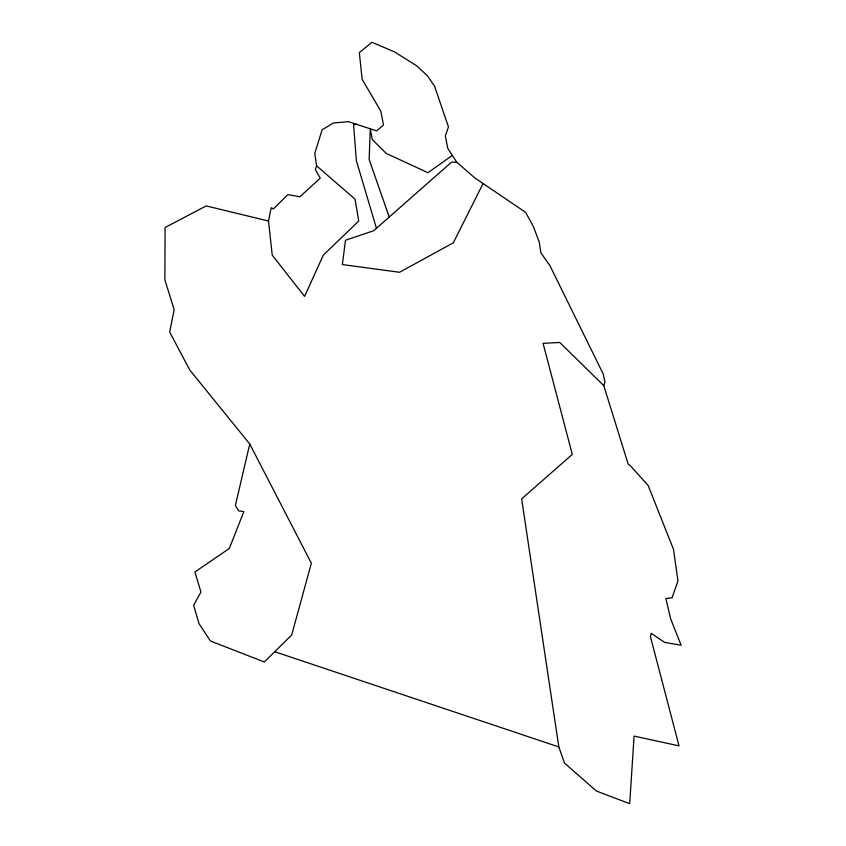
<?xml version="1.0" encoding="UTF-8"?>
<svg xmlns="http://www.w3.org/2000/svg" width="846" height="846" viewBox="0 0 846 846"><rect width="100%" height="100%" fill="white"/><g stroke="black" fill="none" stroke-linecap="round" stroke-linejoin="round"><path stroke-width="1.27" d="M316.605 165.827L355.056 199.159L358.704 221.081L323.331 255.122L304.56 296.407L272.232 255.132L268.51 221.039L271.185 207.704L273.374 208.909L287.852 194.633L299.949 196.748L320.253 178.125L315.368 169.665L316.605 165.827L314.786 153.306L322.136 129.819L333.282 123.019L348.51 121.665L376.597 130.876L383.513 125.039L380.806 111.133L362.151 79.313L359.328 52.589L371.923 42.3L394.363 51.796L416.803 65.893L427.346 75.717L434.654 86.355L448.465 126.963L445.324 135.952L447.798 148.494L456.861 162.305L475.082 178.146L525.641 212.346L533.34 226.506L539.251 242.051L540.869 252.817L549.921 265.623L603.24 374.059L604.953 382.001L603.79 385.617L628.25 464.401L630.006 465.332L648.184 485.572L673.501 549.371L677.942 580.99L672.031 597.815L665.876 598.513L670.561 618.606L681.136 645.244L664.745 642.442L651.187 633.316L650.5 636.932L679.031 745.886L634.088 736.094L629.699 803.7L596.409 791.021L564.483 763.018L558.825 746.944L521.654 498.907L572.287 454.387L543.069 343.36L559.745 342.461L603.79 385.617M249.771 444.034L235.389 505.39L238.625 510.868L243.86 511.587L229.319 548.483L194.876 572.002L200.957 592.052L193.607 605.313L198.99 623.544L210.432 641.014L264.343 661.963L291.69 634.997L311.349 563.225L249.771 444.034L189.716 369.935L169.665 332.023L174.17 309.657L164.864 279.867L165.097 227.5L206.191 205.916L268.51 221.039M483.077 183.561L453.319 242.813L399.513 272.275L342.355 264.565L345.496 240.232L373.71 230.725L451.627 162.072L456.861 162.305M452.324 155.389L427.96 172.732L386.167 153.38L372.314 139.611L370.315 128.814L369.142 159.439L389.223 217.062M356.557 124.309L353.575 124.584L356.378 160.708L376.449 228.314M274.739 651.727L558.825 746.944"/></g></svg>
